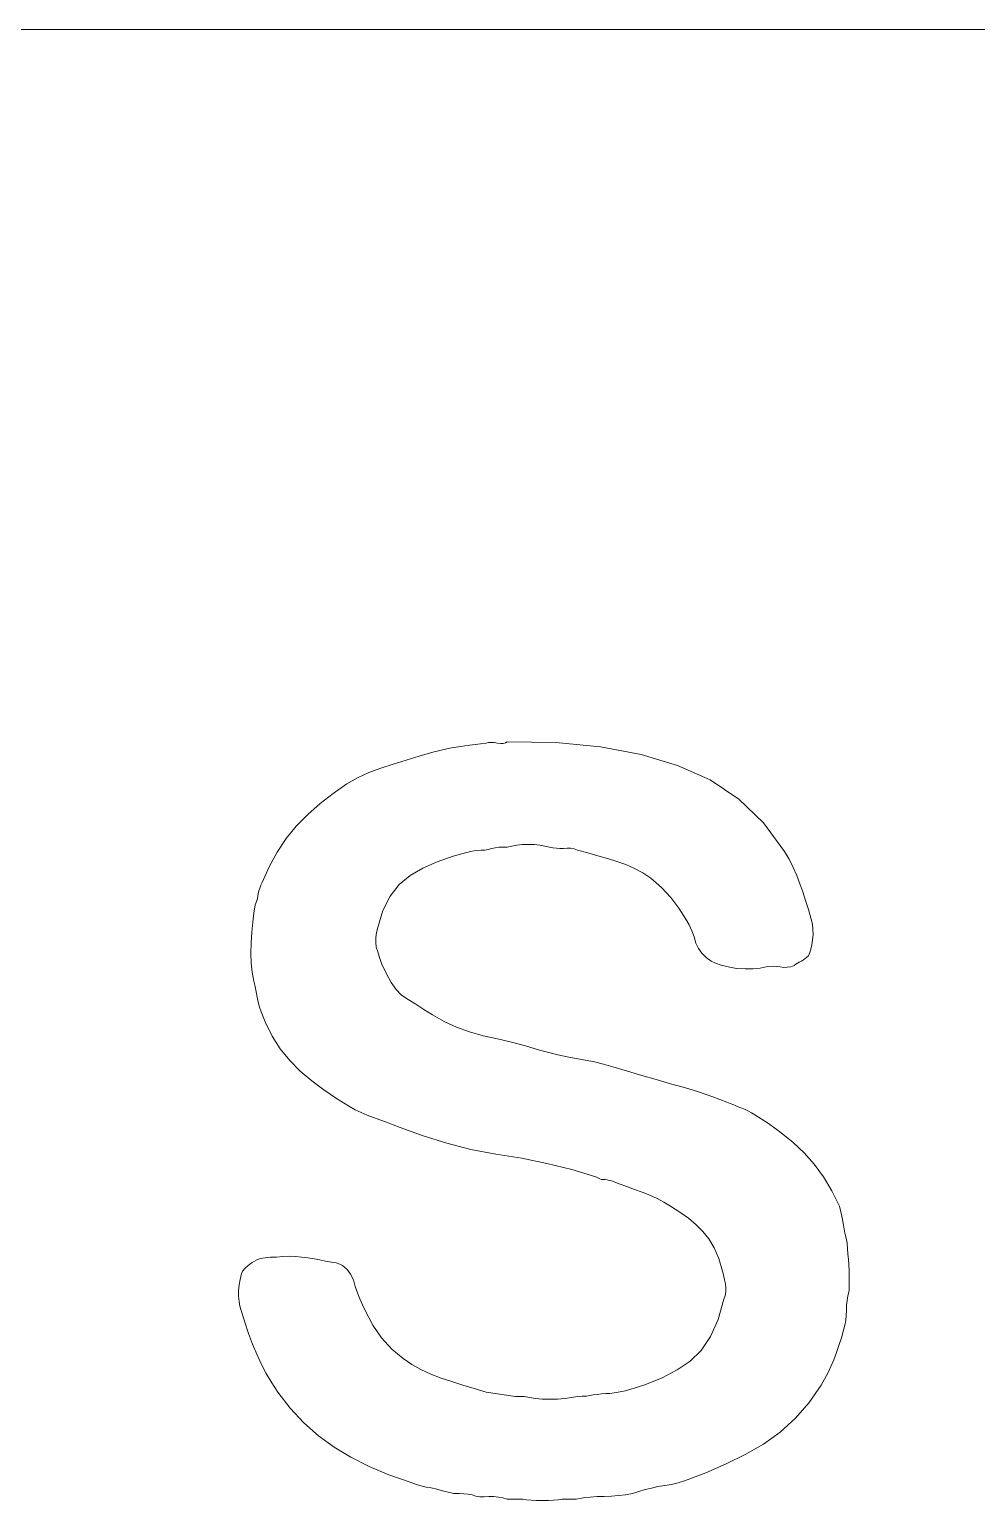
# Model space of a CAD drawing. Header units: millimetres. Extents: x 0 to 57, y -3 to 20.
# Drawn here: x 36.58 to 40.35, y 14.14 to 20 of the extents above; entities that cross this region are included whole.
import ezdxf

# ---------------------------------------------------------------- set-up
doc = ezdxf.new("R2010")
doc.units = ezdxf.units.MM
doc.layers.add('Engrave', color=7, linetype='CONTINUOUS', lineweight=0)
doc.layers.add('Outer_Cut', color=1, linetype='CONTINUOUS', lineweight=0)

msp = doc.modelspace()

# ---------------------------------------------------------------- linework, layer by layer
at = {"layer": 'Engrave'}
for p, q in [((38.1296, 17.1046), (38.1836, 17.1197)), ((38.1836, 17.1197), (38.239, 17.1341)), ((38.239, 17.1341), (38.2583, 17.1369)), ((38.239, 17.1341), (38.239, 17.1341)), ((38.239, 17.1341), (38.239, 17.1341)), ((38.2583, 17.1369), (38.2769, 17.1397)), ((38.2769, 17.1397), (38.2948, 17.1425)), ((38.2948, 17.1425), (38.3119, 17.1453)), ((38.3119, 17.1453), (38.3319, 17.1481)), ((38.3119, 17.1453), (38.3119, 17.1453)), ((38.3119, 17.1453), (38.3119, 17.1453)), ((38.3319, 17.1481), (38.3526, 17.1509)), ((38.3526, 17.1509), (38.374, 17.1537)), ((38.374, 17.1537), (38.3961, 17.1565)), ((38.3961, 17.1565), (38.4052, 17.1586)), ((38.3961, 17.1565), (38.3961, 17.1565)), ((38.3961, 17.1565), (38.3961, 17.1565)), ((38.4052, 17.1586), (38.4157, 17.1593)), ((38.4157, 17.1593), (38.4277, 17.1586)), ((38.4277, 17.1586), (38.441, 17.1565)), ((38.441, 17.1565), (38.441, 17.1565)), ((38.441, 17.1565), (38.441, 17.1565)), ((38.441, 17.1565), (38.454, 17.1548)), ((38.454, 17.1548), (38.4648, 17.1551)), ((38.4648, 17.1551), (38.4736, 17.1576)), ((38.4736, 17.1576), (38.4802, 17.1621)), ((38.4802, 17.1621), (38.4802, 17.1621)), ((38.4802, 17.1621), (38.4802, 17.1621)), ((38.4802, 17.1621), (38.6741, 17.1583)), ((38.6741, 17.1583), (38.8519, 17.1411)), ((38.8519, 17.1411), (39.0136, 17.1106)), ((37.9764, 17.0569), (38.0258, 17.0724)), ((38.0258, 17.0724), (38.077, 17.0888)), ((38.0258, 17.0724), (38.0258, 17.0724)), ((38.0258, 17.0724), (38.0258, 17.0724)), ((38.077, 17.0888), (38.1296, 17.1046)), ((39.0136, 17.1106), (39.1591, 17.0668)), ((39.1591, 17.0668), (39.1591, 17.0668)), ((39.1591, 17.0668), (39.1591, 17.0668)), ((39.1591, 17.0668), (39.2888, 17.0096)), ((37.8407, 16.9938), (37.8838, 17.0177)), ((37.8838, 17.0177), (37.9291, 17.0387)), ((37.9291, 17.0387), (37.9764, 17.0569)), ((39.2888, 17.0096), (39.4031, 16.9335)), ((37.7341, 16.9153), (37.786, 16.956)), ((37.786, 16.956), (37.8407, 16.9938)), ((37.8407, 16.9938), (37.8407, 16.9938)), ((37.8407, 16.9938), (37.8407, 16.9938)), ((37.685, 16.8718), (37.7341, 16.9153)), ((39.4031, 16.9335), (39.502, 16.8385)), ((37.5988, 16.7757), (37.6387, 16.8255)), ((37.6387, 16.8255), (37.685, 16.8718)), ((37.6387, 16.8255), (37.6387, 16.8255)), ((37.6387, 16.8255), (37.6387, 16.8255)), ((39.502, 16.8385), (39.5854, 16.7245)), ((37.563, 16.7217), (37.5988, 16.7757)), ((37.5314, 16.6635), (37.563, 16.7217)), ((38.2646, 16.706), (38.2011, 16.6839)), ((38.3344, 16.7245), (38.2646, 16.706)), ((38.3484, 16.727), (38.3344, 16.7245)), ((38.3344, 16.7245), (38.3344, 16.7245)), ((38.3344, 16.7245), (38.3344, 16.7245)), ((38.3624, 16.7288), (38.3484, 16.727)), ((38.3765, 16.7298), (38.3624, 16.7288)), ((38.3905, 16.7302), (38.3765, 16.7298)), ((38.4045, 16.733), (38.3905, 16.7302)), ((38.3905, 16.7302), (38.3905, 16.7302)), ((38.3905, 16.7302), (38.3905, 16.7302)), ((38.4185, 16.7358), (38.4045, 16.733)), ((38.4326, 16.7386), (38.4185, 16.7358)), ((38.4466, 16.7414), (38.4326, 16.7386)), ((38.4802, 16.7414), (38.4466, 16.7414)), ((38.4466, 16.7414), (38.4466, 16.7414)), ((38.4466, 16.7414), (38.4466, 16.7414)), ((38.4981, 16.7463), (38.4802, 16.7414)), ((38.5181, 16.7498), (38.4981, 16.7463)), ((38.5402, 16.7519), (38.5181, 16.7498)), ((38.5644, 16.7526), (38.5402, 16.7519)), ((38.5886, 16.7519), (38.5644, 16.7526)), ((38.5644, 16.7526), (38.5644, 16.7526)), ((38.5644, 16.7526), (38.5644, 16.7526)), ((38.6107, 16.7498), (38.5886, 16.7519)), ((38.6307, 16.7463), (38.6107, 16.7498)), ((38.6486, 16.7414), (38.6307, 16.7463)), ((38.6626, 16.7389), (38.6486, 16.7414)), ((38.6486, 16.7414), (38.6486, 16.7414)), ((38.6486, 16.7414), (38.6486, 16.7414)), ((38.6766, 16.7372), (38.6626, 16.7389)), ((38.6906, 16.7361), (38.6766, 16.7372)), ((38.7047, 16.7358), (38.6906, 16.7361)), ((38.7187, 16.7375), (38.7047, 16.7358)), ((38.7047, 16.7358), (38.7047, 16.7358)), ((38.7047, 16.7358), (38.7047, 16.7358)), ((38.7327, 16.7372), (38.7187, 16.7375)), ((38.7467, 16.7347), (38.7327, 16.7372)), ((38.7608, 16.7302), (38.7467, 16.7347)), ((38.8021, 16.7189), (38.7608, 16.7302)), ((38.7608, 16.7302), (38.7608, 16.7302)), ((38.7608, 16.7302), (38.7608, 16.7302)), ((38.8421, 16.7077), (38.8021, 16.7189)), ((38.8807, 16.6965), (38.8421, 16.7077)), ((39.5854, 16.7245), (39.5854, 16.7245)), ((39.5854, 16.7245), (39.5854, 16.7245)), ((39.5854, 16.7245), (39.604, 16.6933)), ((37.5041, 16.6011), (37.5314, 16.6635)), ((38.144, 16.6583), (38.0932, 16.6292)), ((38.2011, 16.6839), (38.144, 16.6583)), ((38.9178, 16.6853), (38.8807, 16.6965)), ((38.9536, 16.6727), (38.9178, 16.6853)), ((38.9178, 16.6853), (38.9178, 16.6853)), ((38.9178, 16.6853), (38.9178, 16.6853)), ((38.988, 16.6572), (38.9536, 16.6727)), ((39.0209, 16.639), (38.988, 16.6572)), ((39.604, 16.6933), (39.6205, 16.6614)), ((39.6205, 16.6614), (39.6349, 16.6288)), ((37.4943, 16.5787), (37.4988, 16.5899)), ((37.4988, 16.5899), (37.5041, 16.6011)), ((37.5041, 16.6011), (37.5041, 16.6011)), ((37.5041, 16.6011), (37.5041, 16.6011)), ((38.0493, 16.5931), (38.0132, 16.5464)), ((38.0932, 16.6292), (38.0493, 16.5931)), ((38.0932, 16.6292), (38.0932, 16.6292)), ((38.0932, 16.6292), (38.0932, 16.6292)), ((39.0525, 16.618), (39.0209, 16.639)), ((39.0949, 16.5804), (39.0525, 16.618)), ((39.0525, 16.618), (39.0525, 16.618)), ((39.0525, 16.618), (39.0525, 16.618)), ((39.6349, 16.6288), (39.6471, 16.5955)), ((39.6471, 16.5955), (39.6471, 16.5955)), ((39.6471, 16.5955), (39.6471, 16.5955)), ((39.6471, 16.5955), (39.6584, 16.5636)), ((37.4809, 16.5247), (37.4845, 16.5366)), ((37.4845, 16.5366), (37.4866, 16.5471)), ((37.4866, 16.5471), (37.4873, 16.5562)), ((37.4873, 16.5562), (37.4904, 16.5675)), ((37.4873, 16.5562), (37.4873, 16.5562)), ((37.4873, 16.5562), (37.4873, 16.5562)), ((37.4904, 16.5675), (37.4943, 16.5787)), ((38.0132, 16.5464), (37.9848, 16.4893)), ((39.1324, 16.5408), (39.0949, 16.5804)), ((39.165, 16.4991), (39.1324, 16.5408)), ((39.6584, 16.5636), (39.6696, 16.5296)), ((37.4662, 16.4426), (37.4708, 16.4788)), ((37.4708, 16.4788), (37.476, 16.5114)), ((37.476, 16.5114), (37.4809, 16.5247)), ((37.476, 16.5114), (37.476, 16.5114)), ((37.476, 16.5114), (37.476, 16.5114)), ((37.9848, 16.4893), (37.9641, 16.4216)), ((39.1927, 16.4553), (39.165, 16.4991)), ((39.6696, 16.5296), (39.6808, 16.4935)), ((39.6808, 16.4935), (39.692, 16.4553)), ((37.4624, 16.403), (37.4662, 16.4426)), ((37.9641, 16.4216), (37.9596, 16.402)), ((37.9641, 16.4216), (37.9641, 16.4216)), ((37.9641, 16.4216), (37.9641, 16.4216)), ((39.2057, 16.4325), (39.1927, 16.4553)), ((39.1927, 16.4553), (39.1927, 16.4553)), ((39.1927, 16.4553), (39.1927, 16.4553)), ((39.2166, 16.409), (39.2057, 16.4325)), ((39.692, 16.4553), (39.692, 16.4553)), ((39.692, 16.4553), (39.692, 16.4553)), ((39.692, 16.4553), (39.6966, 16.4353)), ((39.6966, 16.4353), (39.699, 16.4146)), ((39.699, 16.4146), (39.6994, 16.3932)), ((37.4578, 16.3189), (37.4592, 16.3599)), ((37.4592, 16.3599), (37.4624, 16.403)), ((37.4592, 16.3599), (37.4592, 16.3599)), ((37.4592, 16.3599), (37.4592, 16.3599)), ((37.9571, 16.3823), (37.9568, 16.3627)), ((37.9568, 16.3627), (37.9585, 16.3431)), ((37.9596, 16.402), (37.9571, 16.3823)), ((39.2253, 16.3848), (39.2166, 16.409)), ((39.232, 16.3599), (39.2253, 16.3848)), ((39.2422, 16.3385), (39.232, 16.3599)), ((39.232, 16.3599), (39.232, 16.3599)), ((39.232, 16.3599), (39.232, 16.3599)), ((39.6976, 16.3711), (39.6945, 16.3525)), ((39.6994, 16.3932), (39.6976, 16.3711)), ((39.6976, 16.3711), (39.6976, 16.3711)), ((39.6976, 16.3711), (39.6976, 16.3711)), ((37.4592, 16.2799), (37.4578, 16.3189)), ((37.9585, 16.3431), (37.9585, 16.3431)), ((37.9585, 16.3431), (37.9585, 16.3431)), ((37.9585, 16.3431), (37.9641, 16.3241)), ((37.9641, 16.3241), (37.9697, 16.3066)), ((37.9697, 16.3066), (37.9753, 16.2905)), ((39.2558, 16.3192), (39.2422, 16.3385)), ((39.273, 16.302), (39.2558, 16.3192)), ((39.2937, 16.287), (39.273, 16.302)), ((39.6682, 16.2982), (39.6608, 16.2926)), ((39.6748, 16.3038), (39.6682, 16.2982)), ((39.6808, 16.3094), (39.6748, 16.3038)), ((39.6861, 16.3217), (39.6808, 16.3094)), ((39.6808, 16.3094), (39.6808, 16.3094)), ((39.6808, 16.3094), (39.6808, 16.3094)), ((39.6906, 16.336), (39.6861, 16.3217)), ((39.6945, 16.3525), (39.6906, 16.336)), ((37.4634, 16.2431), (37.4592, 16.2799)), ((37.4704, 16.2084), (37.4634, 16.2431)), ((37.9753, 16.2905), (37.9809, 16.2757)), ((37.9809, 16.2757), (37.9809, 16.2757)), ((37.9809, 16.2757), (37.9809, 16.2757)), ((37.9809, 16.2757), (37.9985, 16.2365)), ((39.3105, 16.2789), (39.2937, 16.287)), ((39.2937, 16.287), (39.2937, 16.287)), ((39.2937, 16.287), (39.2937, 16.287)), ((39.333, 16.2715), (39.3105, 16.2789)), ((39.361, 16.2649), (39.333, 16.2715)), ((39.3947, 16.2589), (39.361, 16.2649)), ((39.4294, 16.2572), (39.3947, 16.2589)), ((39.3947, 16.2589), (39.3947, 16.2589)), ((39.3947, 16.2589), (39.3947, 16.2589)), ((39.4606, 16.2575), (39.4294, 16.2572)), ((39.4883, 16.26), (39.4606, 16.2575)), ((39.5125, 16.2645), (39.4883, 16.26)), ((39.5265, 16.2666), (39.5125, 16.2645)), ((39.5125, 16.2645), (39.5125, 16.2645)), ((39.5125, 16.2645), (39.5125, 16.2645)), ((39.5406, 16.2673), (39.5265, 16.2666)), ((39.5546, 16.2666), (39.5406, 16.2673)), ((39.5686, 16.2645), (39.5546, 16.2666)), ((39.5826, 16.2628), (39.5686, 16.2645)), ((39.5686, 16.2645), (39.5686, 16.2645)), ((39.5686, 16.2645), (39.5686, 16.2645)), ((39.5967, 16.2631), (39.5826, 16.2628)), ((39.6107, 16.2656), (39.5967, 16.2631)), ((39.6247, 16.2701), (39.6107, 16.2656)), ((39.6307, 16.2754), (39.6247, 16.2701)), ((39.6247, 16.2701), (39.6247, 16.2701)), ((39.6247, 16.2701), (39.6247, 16.2701)), ((39.6373, 16.2799), (39.6307, 16.2754)), ((39.6447, 16.2838), (39.6373, 16.2799)), ((39.6528, 16.287), (39.6447, 16.2838)), ((39.6608, 16.2926), (39.6528, 16.287)), ((39.6528, 16.287), (39.6528, 16.287)), ((39.6528, 16.287), (39.6528, 16.287)), ((37.4757, 16.1863), (37.4704, 16.2084)), ((37.4704, 16.2084), (37.4704, 16.2084)), ((37.4704, 16.2084), (37.4704, 16.2084)), ((37.4802, 16.1649), (37.4757, 16.1863)), ((37.9985, 16.2365), (38.0174, 16.2028)), ((38.0174, 16.2028), (38.0378, 16.1748)), ((37.4841, 16.1442), (37.4802, 16.1649)), ((37.4873, 16.1243), (37.4841, 16.1442)), ((37.4932, 16.1046), (37.4873, 16.1243)), ((37.4873, 16.1243), (37.4873, 16.1243)), ((37.4873, 16.1243), (37.4873, 16.1243)), ((38.0378, 16.1748), (38.0595, 16.1523)), ((38.0595, 16.1523), (38.0595, 16.1523)), ((38.0595, 16.1523), (38.0595, 16.1523)), ((38.0595, 16.1523), (38.0861, 16.1348)), ((38.0861, 16.1348), (38.1156, 16.1158)), ((37.4999, 16.085), (37.4932, 16.1046)), ((37.5072, 16.0654), (37.4999, 16.085)), ((37.5153, 16.0457), (37.5072, 16.0654)), ((38.1156, 16.1158), (38.1478, 16.0955)), ((38.1478, 16.0955), (38.1829, 16.0738)), ((38.1829, 16.0738), (38.1829, 16.0738)), ((38.1829, 16.0738), (38.1829, 16.0738)), ((38.1829, 16.0738), (38.2292, 16.0475)), ((37.543, 15.9893), (37.5153, 16.0457)), ((37.5153, 16.0457), (37.5153, 16.0457)), ((37.5153, 16.0457), (37.5153, 16.0457)), ((38.2292, 16.0475), (38.2783, 16.0247)), ((38.2783, 16.0247), (38.3302, 16.0054)), ((38.3302, 16.0054), (38.3849, 15.9896)), ((37.5756, 15.9377), (37.543, 15.9893)), ((38.3849, 15.9896), (38.3849, 15.9896)), ((38.3849, 15.9896), (38.3849, 15.9896)), ((38.3849, 15.9896), (38.441, 15.9777)), ((38.441, 15.9777), (38.4971, 15.9644)), ((38.4971, 15.9644), (38.5532, 15.9496)), ((38.5532, 15.9496), (38.6093, 15.9335)), ((37.6131, 15.8911), (37.5756, 15.9377)), ((37.6556, 15.8494), (37.6131, 15.8911)), ((38.6093, 15.9335), (38.6093, 15.9335)), ((38.6093, 15.9335), (38.6093, 15.9335)), ((38.6093, 15.9335), (38.6457, 15.923)), ((38.6457, 15.923), (38.6822, 15.9139)), ((38.6822, 15.9139), (38.7187, 15.9062)), ((38.7187, 15.9062), (38.7551, 15.8999)), ((38.7551, 15.8999), (38.7551, 15.8999)), ((38.7551, 15.8999), (38.7551, 15.8999)), ((38.7551, 15.8999), (38.7916, 15.8935)), ((38.7916, 15.8935), (38.8281, 15.8858)), ((38.8281, 15.8858), (38.8645, 15.8767)), ((37.7015, 15.8112), (37.6556, 15.8494)), ((37.6556, 15.8494), (37.6556, 15.8494)), ((37.6556, 15.8494), (37.6556, 15.8494)), ((38.8645, 15.8767), (38.901, 15.8662)), ((38.901, 15.8662), (38.901, 15.8662)), ((38.901, 15.8662), (38.901, 15.8662)), ((38.901, 15.8662), (38.9596, 15.8494)), ((38.9596, 15.8494), (39.0174, 15.8325)), ((39.0174, 15.8325), (39.0746, 15.8157)), ((37.7495, 15.775), (37.7015, 15.8112)), ((37.7997, 15.741), (37.7495, 15.775)), ((39.0746, 15.8157), (39.131, 15.7989)), ((39.131, 15.7989), (39.131, 15.7989)), ((39.131, 15.7989), (39.131, 15.7989)), ((39.131, 15.7989), (39.1871, 15.7838)), ((39.1871, 15.7838), (39.2432, 15.7666)), ((37.8519, 15.7091), (37.7997, 15.741)), ((39.2432, 15.7666), (39.2993, 15.7473)), ((39.2993, 15.7473), (39.3554, 15.7259)), ((39.3554, 15.7259), (39.3554, 15.7259)), ((39.3554, 15.7259), (39.3554, 15.7259)), ((39.3554, 15.7259), (39.3694, 15.7203)), ((39.3694, 15.7203), (39.3835, 15.7147)), ((39.3835, 15.7147), (39.3975, 15.7091)), ((37.8747, 15.6958), (37.8519, 15.7091)), ((37.8519, 15.7091), (37.8519, 15.7091)), ((37.8519, 15.7091), (37.8519, 15.7091)), ((37.8982, 15.6839), (37.8747, 15.6958)), ((37.9224, 15.6734), (37.8982, 15.6839)), ((37.9473, 15.6642), (37.9224, 15.6734)), ((37.9729, 15.6555), (37.9473, 15.6642)), ((37.9473, 15.6642), (37.9473, 15.6642)), ((37.9473, 15.6642), (37.9473, 15.6642)), ((37.9992, 15.646), (37.9729, 15.6555)), ((39.3975, 15.7091), (39.4115, 15.7035)), ((39.4115, 15.7035), (39.4115, 15.7035)), ((39.4115, 15.7035), (39.4115, 15.7035)), ((39.4115, 15.7035), (39.4255, 15.6975)), ((39.4255, 15.6975), (39.4396, 15.6909)), ((39.4396, 15.6909), (39.4536, 15.6835)), ((39.4536, 15.6835), (39.4676, 15.6755)), ((39.4676, 15.6755), (39.4676, 15.6755)), ((39.4676, 15.6755), (39.4676, 15.6755)), ((39.4676, 15.6755), (39.522, 15.6407)), ((38.0262, 15.6358), (37.9992, 15.646)), ((38.0539, 15.625), (38.0262, 15.6358)), ((38.145, 15.591), (38.0539, 15.625)), ((38.0539, 15.625), (38.0539, 15.625)), ((38.0539, 15.625), (38.0539, 15.625)), ((39.522, 15.6407), (39.5728, 15.6039)), ((39.5728, 15.6039), (39.6201, 15.565)), ((38.239, 15.5619), (38.145, 15.591)), ((38.3358, 15.5377), (38.239, 15.5619)), ((38.4354, 15.5184), (38.3358, 15.5377)), ((39.6201, 15.565), (39.664, 15.524)), ((38.5381, 15.5022), (38.4354, 15.5184)), ((38.4354, 15.5184), (38.4354, 15.5184)), ((38.4354, 15.5184), (38.4354, 15.5184)), ((38.6387, 15.4819), (38.5381, 15.5022)), ((38.7373, 15.4574), (38.6387, 15.4819)), ((39.664, 15.524), (39.664, 15.524)), ((39.664, 15.524), (39.664, 15.524)), ((39.664, 15.524), (39.7043, 15.4791)), ((39.7043, 15.4791), (39.7411, 15.4286)), ((38.8337, 15.4286), (38.7373, 15.4574)), ((38.8417, 15.4237), (38.8337, 15.4286)), ((38.8337, 15.4286), (38.8337, 15.4286)), ((38.8337, 15.4286), (38.8337, 15.4286)), ((38.8491, 15.4202), (38.8417, 15.4237)), ((38.8558, 15.4181), (38.8491, 15.4202)), ((38.8617, 15.4174), (38.8558, 15.4181)), ((38.8701, 15.417), (38.8617, 15.4174)), ((38.8617, 15.4174), (38.8617, 15.4174)), ((38.8617, 15.4174), (38.8617, 15.4174)), ((38.8786, 15.416), (38.8701, 15.417)), ((39.7411, 15.4286), (39.7744, 15.3725)), ((38.887, 15.4142), (38.8786, 15.416)), ((38.8954, 15.4118), (38.887, 15.4142)), ((38.9263, 15.4006), (38.8954, 15.4118)), ((38.8954, 15.4118), (38.8954, 15.4118)), ((38.8954, 15.4118), (38.8954, 15.4118)), ((38.9571, 15.3893), (38.9263, 15.4006)), ((38.988, 15.3781), (38.9571, 15.3893)), ((39.0188, 15.3669), (38.988, 15.3781)), ((39.049, 15.355), (39.0188, 15.3669)), ((39.0188, 15.3669), (39.0188, 15.3669)), ((39.0188, 15.3669), (39.0188, 15.3669)), ((39.7744, 15.3725), (39.8042, 15.3108)), ((39.0777, 15.3417), (39.049, 15.355)), ((39.1051, 15.3269), (39.0777, 15.3417)), ((39.131, 15.3108), (39.1051, 15.3269)), ((39.1685, 15.2877), (39.131, 15.3108)), ((39.131, 15.3108), (39.131, 15.3108)), ((39.131, 15.3108), (39.131, 15.3108)), ((39.8042, 15.3108), (39.8042, 15.3108)), ((39.8042, 15.3108), (39.8042, 15.3108)), ((39.8042, 15.3108), (39.8098, 15.2894)), ((39.2025, 15.2631), (39.1685, 15.2877)), ((39.2331, 15.2372), (39.2025, 15.2631)), ((39.8098, 15.2894), (39.8155, 15.2645)), ((39.8155, 15.2645), (39.8211, 15.2361)), ((39.2601, 15.2098), (39.2331, 15.2372)), ((39.2839, 15.1811), (39.2601, 15.2098)), ((39.2601, 15.2098), (39.2601, 15.2098)), ((39.2601, 15.2098), (39.2601, 15.2098)), ((39.8211, 15.2361), (39.8267, 15.2042)), ((39.8267, 15.2042), (39.8267, 15.2042)), ((39.8267, 15.2042), (39.8267, 15.2042)), ((39.8267, 15.2042), (39.8316, 15.1842)), ((39.8316, 15.1842), (39.8351, 15.1635)), ((39.3049, 15.1453), (39.2839, 15.1811)), ((39.3232, 15.1025), (39.3049, 15.1453)), ((39.8351, 15.1635), (39.8372, 15.1421)), ((39.8372, 15.1421), (39.8379, 15.1201)), ((37.4354, 15.064), (37.448, 15.0752)), ((37.448, 15.0752), (37.4634, 15.0864)), ((37.4634, 15.0864), (37.4817, 15.0976)), ((37.4817, 15.0976), (37.4971, 15.1025)), ((37.4817, 15.0976), (37.4817, 15.0976)), ((37.4817, 15.0976), (37.4817, 15.0976)), ((37.4971, 15.1025), (37.5153, 15.106)), ((37.5153, 15.106), (37.5363, 15.1081)), ((37.5363, 15.1081), (37.5602, 15.1088)), ((37.5602, 15.1088), (37.5854, 15.1109)), ((37.5602, 15.1088), (37.5602, 15.1088)), ((37.5602, 15.1088), (37.5602, 15.1088)), ((37.5854, 15.1109), (37.6107, 15.1116)), ((37.6107, 15.1116), (37.6359, 15.1109)), ((37.6359, 15.1109), (37.6612, 15.1088)), ((37.6612, 15.1088), (37.6612, 15.1088)), ((37.6612, 15.1088), (37.6612, 15.1088)), ((37.6612, 15.1088), (37.6861, 15.1057)), ((37.6861, 15.1057), (37.7103, 15.1018)), ((37.7103, 15.1018), (37.7338, 15.0973)), ((37.7338, 15.0973), (37.7565, 15.092)), ((37.7565, 15.092), (37.7565, 15.092)), ((37.7565, 15.092), (37.7565, 15.092)), ((37.7565, 15.092), (37.7797, 15.0888)), ((37.7797, 15.0888), (37.7986, 15.085)), ((37.7986, 15.085), (37.8133, 15.0804)), ((37.8133, 15.0804), (37.8239, 15.0752)), ((37.8239, 15.0752), (37.8239, 15.0752)), ((37.8239, 15.0752), (37.8239, 15.0752)), ((37.8239, 15.0752), (37.8417, 15.0594)), ((39.3386, 15.0527), (39.3232, 15.1025)), ((39.8379, 15.1201), (39.8379, 15.1201)), ((39.8379, 15.1201), (39.8379, 15.1201)), ((39.8379, 15.1201), (39.8403, 15.0997)), ((39.8403, 15.0997), (39.8421, 15.078)), ((39.8421, 15.078), (39.8432, 15.0548)), ((37.4119, 14.998), (37.4157, 15.0191)), ((37.4157, 15.0191), (37.4203, 15.0373)), ((37.4203, 15.0373), (37.4255, 15.0527)), ((37.4255, 15.0527), (37.4354, 15.064)), ((37.4255, 15.0527), (37.4255, 15.0527)), ((37.4255, 15.0527), (37.4255, 15.0527)), ((37.8417, 15.0594), (37.8561, 15.0401)), ((37.8561, 15.0401), (37.867, 15.0173)), ((37.867, 15.0173), (37.8744, 14.991)), ((39.3414, 15.0433), (39.3386, 15.0527)), ((39.3386, 15.0527), (39.3386, 15.0527)), ((39.3386, 15.0527), (39.3386, 15.0527)), ((39.3442, 15.0317), (39.3414, 15.0433)), ((39.347, 15.018), (39.3442, 15.0317)), ((39.3498, 15.0022), (39.347, 15.018)), ((39.8432, 15.0548), (39.8435, 15.0303)), ((39.8435, 15.0303), (39.8435, 14.9742)), ((37.4087, 14.9742), (37.4119, 14.998)), ((37.4094, 14.9525), (37.4087, 14.9742)), ((37.4087, 14.9742), (37.4087, 14.9742)), ((37.4087, 14.9742), (37.4087, 14.9742)), ((37.4115, 14.9321), (37.4094, 14.9525)), ((37.8744, 14.991), (37.8744, 14.991)), ((37.8744, 14.991), (37.8744, 14.991)), ((37.8744, 14.991), (37.8831, 14.9661)), ((37.8831, 14.9661), (37.8926, 14.9419)), ((39.3442, 14.9405), (39.3488, 14.9549)), ((39.3488, 14.9549), (39.3512, 14.97)), ((39.3516, 14.9858), (39.3498, 15.0022)), ((39.3498, 15.0022), (39.3498, 15.0022)), ((39.3498, 15.0022), (39.3498, 15.0022)), ((39.3512, 14.97), (39.3516, 14.9858)), ((39.8386, 14.9546), (39.8351, 14.9349)), ((39.8435, 14.9742), (39.8386, 14.9546)), ((39.8435, 14.9742), (39.8435, 14.9742)), ((39.8435, 14.9742), (39.8435, 14.9742)), ((37.415, 14.9132), (37.4115, 14.9321)), ((37.4199, 14.8957), (37.415, 14.9132)), ((37.4343, 14.849), (37.4199, 14.8957)), ((37.4199, 14.8957), (37.4199, 14.8957)), ((37.4199, 14.8957), (37.4199, 14.8957)), ((37.8926, 14.9419), (37.9028, 14.9184)), ((37.9028, 14.9184), (37.9136, 14.8957)), ((37.9136, 14.8957), (37.9136, 14.8957)), ((37.9136, 14.8957), (37.9136, 14.8957)), ((37.9136, 14.8957), (37.9441, 14.8374)), ((39.3211, 14.8599), (39.3442, 14.9405)), ((39.3442, 14.9405), (39.3442, 14.9405)), ((39.3442, 14.9405), (39.3442, 14.9405)), ((39.8323, 14.8957), (39.8316, 14.876)), ((39.833, 14.9153), (39.8323, 14.8957)), ((39.8323, 14.8957), (39.8323, 14.8957)), ((39.8323, 14.8957), (39.8323, 14.8957)), ((39.8351, 14.9349), (39.833, 14.9153)), ((37.4494, 14.8045), (37.4343, 14.849)), ((37.9441, 14.8374), (37.9795, 14.7863)), ((39.2909, 14.7919), (39.3211, 14.8599)), ((39.826, 14.8367), (39.8211, 14.8171)), ((39.8295, 14.8564), (39.826, 14.8367)), ((39.8316, 14.876), (39.8295, 14.8564)), ((37.4652, 14.7621), (37.4494, 14.8045)), ((37.9795, 14.7863), (38.0199, 14.7421)), ((39.2537, 14.7365), (39.2909, 14.7919)), ((39.8123, 14.7866), (39.8028, 14.7568)), ((39.8211, 14.8171), (39.8123, 14.7866)), ((39.8211, 14.8171), (39.8211, 14.8171)), ((39.8211, 14.8171), (39.8211, 14.8171)), ((37.4817, 14.7217), (37.4652, 14.7621)), ((37.4995, 14.6828), (37.4817, 14.7217)), ((37.4817, 14.7217), (37.4817, 14.7217)), ((37.4817, 14.7217), (37.4817, 14.7217)), ((38.0199, 14.7421), (38.0651, 14.7049)), ((39.2096, 14.6937), (39.2537, 14.7365)), ((39.7927, 14.7277), (39.7818, 14.6993)), ((39.8028, 14.7568), (39.7927, 14.7277)), ((37.5195, 14.6446), (37.4995, 14.6828)), ((38.0651, 14.7049), (38.0651, 14.7049)), ((38.0651, 14.7049), (38.0651, 14.7049)), ((38.0651, 14.7049), (38.0998, 14.6811)), ((38.0998, 14.6811), (38.1366, 14.66)), ((38.1366, 14.66), (38.1755, 14.6418)), ((39.0974, 14.6278), (39.1577, 14.659)), ((39.1577, 14.659), (39.2096, 14.6937)), ((39.2096, 14.6937), (39.2096, 14.6937)), ((39.2096, 14.6937), (39.2096, 14.6937)), ((39.7702, 14.6719), (39.7579, 14.646)), ((39.7818, 14.6993), (39.7702, 14.6719)), ((39.7818, 14.6993), (39.7818, 14.6993)), ((39.7818, 14.6993), (39.7818, 14.6993)), ((37.5416, 14.6071), (37.5195, 14.6446)), ((37.5658, 14.5703), (37.5416, 14.6071)), ((38.1755, 14.6418), (38.2166, 14.6264)), ((38.2166, 14.6264), (38.2166, 14.6264)), ((38.2166, 14.6264), (38.2166, 14.6264)), ((38.2166, 14.6264), (38.2594, 14.6123)), ((38.2594, 14.6123), (38.3035, 14.5983)), ((38.3035, 14.5983), (38.3491, 14.5843)), ((38.9515, 14.5759), (39.0286, 14.6001)), ((39.0286, 14.6001), (39.0974, 14.6278)), ((39.7313, 14.5983), (39.6833, 14.5289)), ((39.745, 14.6215), (39.7313, 14.5983)), ((39.7313, 14.5983), (39.7313, 14.5983)), ((39.7313, 14.5983), (39.7313, 14.5983)), ((39.7579, 14.646), (39.745, 14.6215)), ((37.6156, 14.5061), (37.5658, 14.5703)), ((37.5658, 14.5703), (37.5658, 14.5703)), ((37.5658, 14.5703), (37.5658, 14.5703)), ((38.3491, 14.5843), (38.3961, 14.5703)), ((38.3961, 14.5703), (38.5139, 14.5534)), ((38.5139, 14.5534), (38.5476, 14.5534)), ((38.5476, 14.5534), (38.5476, 14.5534)), ((38.5476, 14.5534), (38.5476, 14.5534)), ((38.5476, 14.5534), (38.5686, 14.5485)), ((38.5686, 14.5485), (38.5924, 14.545)), ((38.5924, 14.545), (38.6191, 14.5429)), ((38.6191, 14.5429), (38.6486, 14.5422)), ((38.6486, 14.5422), (38.6808, 14.5429)), ((38.6486, 14.5422), (38.6486, 14.5422)), ((38.6486, 14.5422), (38.6486, 14.5422)), ((38.6808, 14.5429), (38.7103, 14.545)), ((38.7103, 14.545), (38.7369, 14.5485)), ((38.7369, 14.5485), (38.7608, 14.5534)), ((38.7608, 14.5534), (38.7793, 14.5538)), ((38.7608, 14.5534), (38.7608, 14.5534)), ((38.7608, 14.5534), (38.7608, 14.5534)), ((38.7793, 14.5538), (38.7958, 14.5548)), ((38.7958, 14.5548), (38.8102, 14.5566)), ((38.8102, 14.5566), (38.8225, 14.559)), ((38.8225, 14.559), (38.8393, 14.5615)), ((38.8225, 14.559), (38.8225, 14.559)), ((38.8225, 14.559), (38.8225, 14.559)), ((38.8393, 14.5615), (38.8561, 14.5633)), ((38.8561, 14.5633), (38.873, 14.5643)), ((38.873, 14.5643), (38.8898, 14.5647)), ((38.8898, 14.5647), (38.9063, 14.5675)), ((38.8898, 14.5647), (38.8898, 14.5647)), ((38.8898, 14.5647), (38.8898, 14.5647)), ((38.9063, 14.5675), (38.922, 14.5703)), ((38.922, 14.5703), (38.9371, 14.5731)), ((38.9371, 14.5731), (38.9515, 14.5759)), ((38.9515, 14.5759), (38.9515, 14.5759)), ((38.9515, 14.5759), (38.9515, 14.5759)), ((37.6696, 14.4482), (37.6156, 14.5061)), ((39.6833, 14.5289), (39.6289, 14.4665)), ((37.7278, 14.3967), (37.6696, 14.4482)), ((39.6289, 14.4665), (39.5683, 14.4111)), ((37.7902, 14.3515), (37.7278, 14.3967)), ((39.5013, 14.3627), (39.4291, 14.322)), ((39.5683, 14.4111), (39.5013, 14.3627)), ((39.5013, 14.3627), (39.5013, 14.3627)), ((39.5013, 14.3627), (39.5013, 14.3627)), ((37.8575, 14.3112), (37.7902, 14.3515)), ((37.7902, 14.3515), (37.7902, 14.3515)), ((37.7902, 14.3515), (37.7902, 14.3515)), ((37.9305, 14.2743), (37.8575, 14.3112)), ((39.4291, 14.322), (39.3526, 14.2842)), ((38.009, 14.241), (37.9305, 14.2743)), ((39.272, 14.2491), (39.1871, 14.2168)), ((39.3526, 14.2842), (39.272, 14.2491)), ((38.0932, 14.2112), (38.009, 14.241)), ((38.1152, 14.2035), (38.0932, 14.2112)), ((38.0932, 14.2112), (38.0932, 14.2112)), ((38.0932, 14.2112), (38.0932, 14.2112)), ((38.1366, 14.1972), (38.1152, 14.2035)), ((38.1573, 14.1923), (38.1366, 14.1972)), ((38.1773, 14.1888), (38.1573, 14.1923)), ((38.1997, 14.1832), (38.1773, 14.1888)), ((38.1773, 14.1888), (38.1773, 14.1888)), ((38.1773, 14.1888), (38.1773, 14.1888)), ((39.0553, 14.1884), (39.03, 14.1818)), ((39.0805, 14.1944), (39.0553, 14.1884)), ((39.1082, 14.1979), (39.0805, 14.1944)), ((39.0805, 14.1944), (39.0805, 14.1944)), ((39.0805, 14.1944), (39.0805, 14.1944)), ((39.1352, 14.2028), (39.1082, 14.1979)), ((39.1615, 14.2091), (39.1352, 14.2028)), ((39.1871, 14.2168), (39.1615, 14.2091)), ((39.1871, 14.2168), (39.1871, 14.2168)), ((39.1871, 14.2168), (39.1871, 14.2168)), ((38.2222, 14.1776), (38.1997, 14.1832)), ((38.2446, 14.1719), (38.2222, 14.1776)), ((38.2671, 14.1663), (38.2446, 14.1719)), ((38.2885, 14.166), (38.2671, 14.1663)), ((38.2671, 14.1663), (38.2671, 14.1663)), ((38.2671, 14.1663), (38.2671, 14.1663)), ((38.3077, 14.1649), (38.2885, 14.166)), ((38.3249, 14.1632), (38.3077, 14.1649)), ((38.34, 14.1607), (38.3249, 14.1632)), ((38.3547, 14.1562), (38.34, 14.1607)), ((38.34, 14.1607), (38.34, 14.1607)), ((38.34, 14.1607), (38.34, 14.1607)), ((38.3709, 14.1537), (38.3547, 14.1562)), ((38.3884, 14.1534), (38.3709, 14.1537)), ((38.4073, 14.1551), (38.3884, 14.1534)), ((38.4266, 14.1544), (38.4073, 14.1551)), ((38.4073, 14.1551), (38.4073, 14.1551)), ((38.4073, 14.1551), (38.4073, 14.1551)), ((38.4452, 14.1523), (38.4266, 14.1544)), ((38.4631, 14.1488), (38.4452, 14.1523)), ((38.4802, 14.1439), (38.4631, 14.1488)), ((38.542, 14.1439), (38.4802, 14.1439)), ((38.4802, 14.1439), (38.4802, 14.1439)), ((38.4802, 14.1439), (38.4802, 14.1439)), ((38.5574, 14.1414), (38.542, 14.1439)), ((38.5756, 14.1397), (38.5574, 14.1414)), ((38.5967, 14.1386), (38.5756, 14.1397)), ((38.6205, 14.1383), (38.5967, 14.1386)), ((38.6443, 14.1386), (38.6205, 14.1383)), ((38.6205, 14.1383), (38.6205, 14.1383)), ((38.6205, 14.1383), (38.6205, 14.1383)), ((38.6654, 14.1397), (38.6443, 14.1386)), ((38.6836, 14.1414), (38.6654, 14.1397)), ((38.699, 14.1439), (38.6836, 14.1414)), ((38.7551, 14.1439), (38.699, 14.1439)), ((38.699, 14.1439), (38.699, 14.1439)), ((38.699, 14.1439), (38.699, 14.1439)), ((38.7832, 14.1488), (38.7551, 14.1439)), ((38.8112, 14.1523), (38.7832, 14.1488)), ((38.8393, 14.1544), (38.8112, 14.1523)), ((38.8673, 14.1551), (38.8393, 14.1544)), ((38.8954, 14.1558), (38.8673, 14.1551)), ((38.8673, 14.1551), (38.8673, 14.1551)), ((38.8673, 14.1551), (38.8673, 14.1551)), ((38.9234, 14.1579), (38.8954, 14.1558)), ((38.9515, 14.1614), (38.9234, 14.1579)), ((38.9795, 14.1663), (38.9515, 14.1614)), ((39.0048, 14.1744), (38.9795, 14.1663)), ((38.9795, 14.1663), (38.9795, 14.1663)), ((38.9795, 14.1663), (38.9795, 14.1663)), ((39.03, 14.1818), (39.0048, 14.1744))]:
    msp.add_line(p, q, dxfattribs=at)
at = {"layer": 'Outer_Cut'}
msp.add_line((0, 20), (54, 20), dxfattribs=at)

doc.saveas('drawing.dxf')
